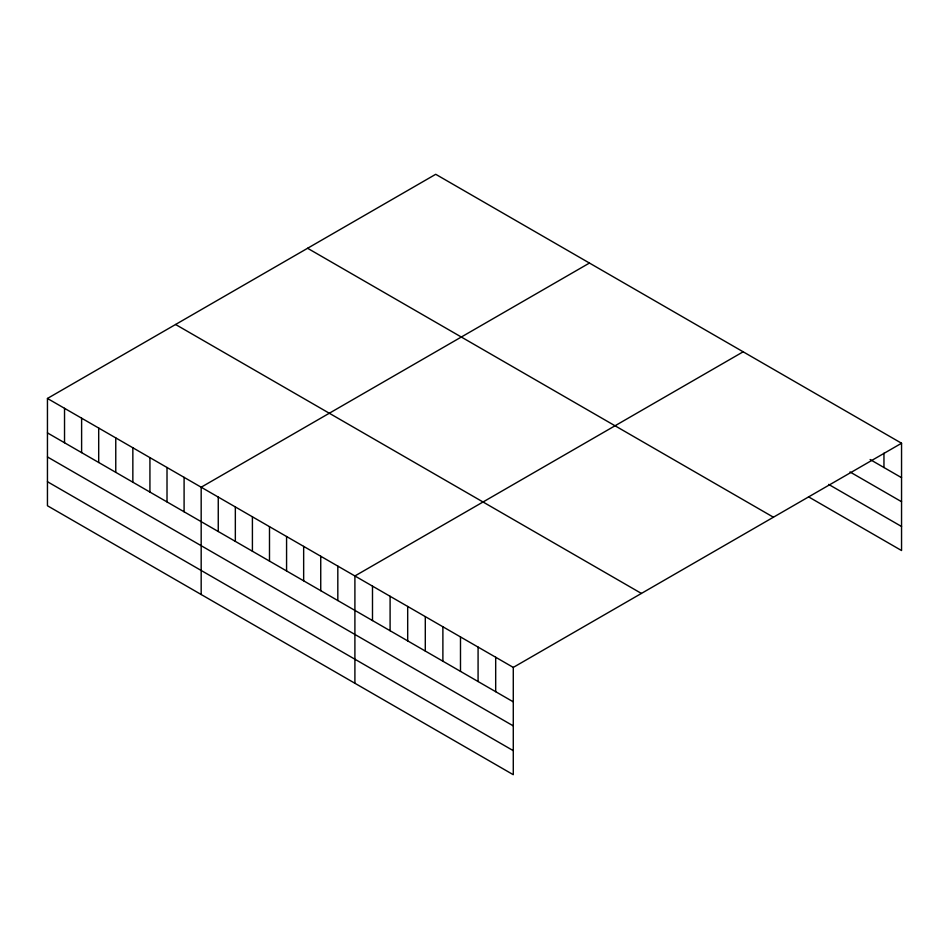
<?xml version="1.0" encoding="UTF-8"?>
<svg xmlns="http://www.w3.org/2000/svg" width="949" height="949" viewBox="0 0 949 949"><rect width="100%" height="100%" fill="white"/><g stroke="black" fill="none" stroke-linecap="round" stroke-linejoin="round"><path stroke-width="1.42" d="M47.45 398.461L513.279 667.408L513.279 774.704L47.45 505.758L47.45 398.461L435.721 174.296L901.55 443.242L901.55 550.539L808.536 496.837M589.448 263.051L201.176 487.217L201.176 594.513M743.174 351.794L354.902 575.972L354.902 683.256M513.279 667.408L901.55 443.242M870.126 459.53L901.55 477.679M850.007 471.961L901.55 501.713M828.643 484.405L901.55 526.493M307.595 248.27L773.423 517.217M175.577 324.487L641.405 593.433M47.45 432.898L513.279 701.845M47.45 456.943L513.279 725.89M47.45 481.712L513.279 750.659M883.958 453.171L883.958 467.513M495.686 657.242L495.686 691.679M478.082 647.088L478.082 681.524M460.49 636.921L460.49 671.358M442.886 626.767L442.886 661.204M425.294 616.601L425.294 651.038M407.69 606.447L407.69 640.883M390.098 596.28L390.098 630.717M372.494 586.126L372.494 620.563M337.82 566.102L337.82 600.539M320.738 556.244L320.738 590.681M303.656 546.387L303.656 580.812M286.574 536.517L286.574 570.954M269.492 526.659L269.492 561.096M252.41 516.802L252.41 551.227M235.34 506.932L235.34 541.369M218.258 497.074L218.258 531.511M184.094 477.359L184.094 511.784M167.012 467.489L167.012 501.926M149.93 457.632L149.93 492.068M132.848 447.774L132.848 482.199M115.766 437.904L115.766 472.341M98.696 428.046L98.696 462.483M81.614 418.189L81.614 452.614M64.532 408.319L64.532 442.756"/></g></svg>
